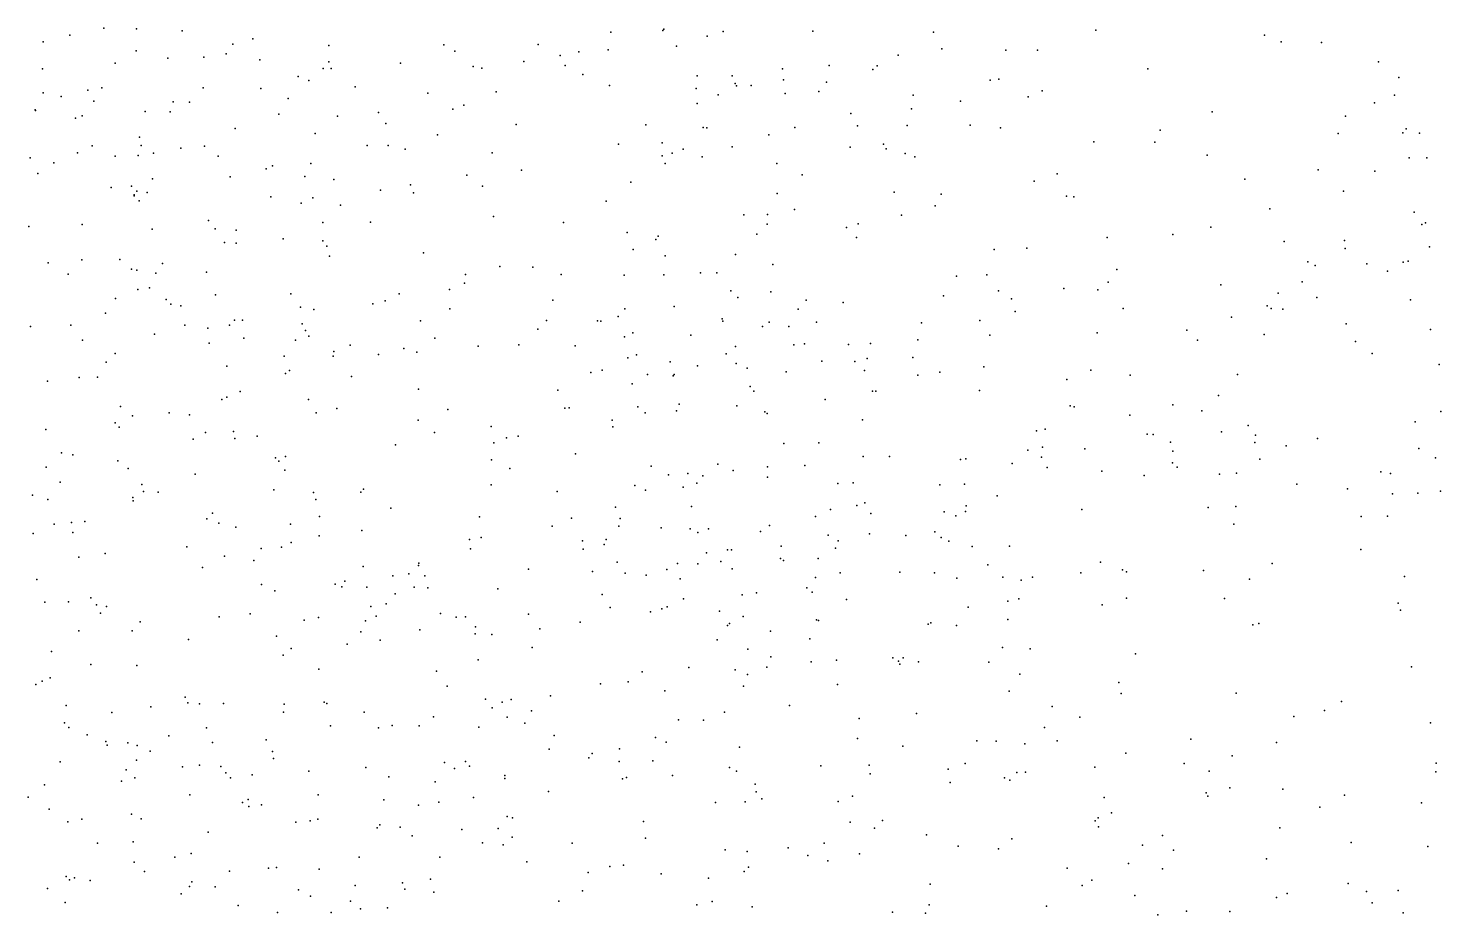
# Model space of a CAD drawing. Header units: metres. Extents: x -23.9 to 23.9, y -28.5 to 28.5.
# Drawn here: x 12.4 to 18.07, y -7.11 to -3.55 of the extents above; entities that cross this region are included whole.
import ezdxf

# ---------------------------------------------------------------- set-up
doc = ezdxf.new("R2010")
doc.units = ezdxf.units.M

msp = doc.modelspace()

# ---------------------------------------------------------------- linework, layer by layer
for p in [(12.706, -3.5489, 14.5201), (12.8373, -3.5515, 9.6199), (13.0202, -3.5589, -7.4165), (14.741, -3.5652, -3.5316), (14.9503, -3.5586, 11.3666), (14.954, -3.5529, 14.424), (15.1921, -3.5625, 14.9935), (15.5513, -3.5609, 13.3294), (16.0356, -3.5652, 17.4066), (16.6869, -3.5572, -7.6268), (12.4622, -3.6037, 0.0178), (12.5703, -3.5772, 15.0645), (13.2239, -3.6128, 18.3307), (13.3044, -3.5917, 10.4201), (13.6086, -3.6188, 12.1262), (14.0706, -3.6152, -5.0297), (14.4496, -3.6144, 13.9291), (15.0049, -3.6215, -15.4011), (15.1272, -3.581, 13.1323), (17.364, -3.5763, -12.6556), (17.431, -3.6039, -7.6866), (17.5926, -3.6058, -8.1225), (12.8359, -3.6393, 12.5227), (12.9637, -3.6685, 13.8267), (13.1075, -3.665, 14.3405), (13.1975, -3.6523, 9.9073), (13.3325, -3.6753, -0.2671), (13.6089, -3.6838, 15.4529), (14.1143, -3.6411, -12.2079), (14.3919, -3.6829, 11.8278), (14.5375, -3.6585, 13.4616), (14.6126, -3.6442, 12.5225), (14.7299, -3.636, 17.3402), (15.8938, -3.657, -15.6204), (16.0696, -3.6321, -11.9361), (16.3264, -3.6363, 16.4043), (16.4529, -3.6367, 14.7565), (17.8214, -3.6839, -6.8608), (12.4604, -3.7115, -2.2625), (12.7519, -3.6889, -5.9596), (13.5871, -3.7107, 13.5968), (13.6184, -3.7104, 18.1538), (13.8973, -3.6885, 11.8513), (14.1888, -3.7025, 4.2521), (14.2234, -3.7094, -6.7842), (14.5576, -3.6982, -4.9953), (14.6283, -3.7349, -6.3431), (15.0875, -3.7405, -2.3017), (15.2277, -3.7398, 9.475), (15.4294, -3.7124, 10.5071), (15.6167, -3.6989, 18.2248), (15.792, -3.7141, 15.5816), (15.8097, -3.6992, 16.2482), (16.8962, -3.7113, -12.6527), (12.6418, -3.7974, 18.0744), (12.6982, -3.7885, 10.8995), (13.1049, -3.7881, -11.6819), (13.3365, -3.7905, -13.0516), (13.4855, -3.7433, 18.939), (13.5283, -3.7593, 14.7887), (13.7154, -3.7842, -7.3777), (14.7354, -3.7792, 14.1972), (15.0833, -3.7907, 16.9691), (15.2404, -3.7714, -3.8944), (15.2456, -3.7798, -6.7184), (15.3038, -3.7784, 14.748), (15.4334, -3.7556, 14.1933), (15.6071, -3.765, 13.878), (16.2639, -3.7567, -7.6755), (16.2988, -3.7535, 10.6041), (17.904, -3.7465, -6.2663), (12.4632, -3.8086, 17.7295), (12.5355, -3.8225, -1.4015), (12.6662, -3.8417, 13.7715), (12.9844, -3.8445, 15.4762), (13.0496, -3.8459, -12.4931), (13.446, -3.8304, -10.6997), (14.0065, -3.8095, 12.5612), (14.2813, -3.8036, -12.8417), (15.0871, -3.8512, -5.5312), (15.1711, -3.8156, -6.0137), (15.4402, -3.8111, 15.1726), (15.5764, -3.8022, 9.7548), (15.9541, -3.817, 10.0672), (16.1442, -3.8412, 15.66), (16.4162, -3.8236, -5.6005), (16.4717, -3.8003, 15.8816), (17.8064, -3.8479, -4.1382), (17.8859, -3.8177, -11.4969), (12.4306, -3.877, -3.3664), (12.4322, -3.8794, 14.0196), (12.5921, -3.9097, 15.3995), (12.6197, -3.9007, 12.859), (12.8719, -3.8828, 0.097), (12.9723, -3.8841, -10.9247), (13.4082, -3.8933, 10.1328), (13.6439, -3.9018, -11.454), (13.808, -3.8877, 13.2285), (14.1065, -3.8735, -7.8366), (14.1515, -3.8578, 12.0531), (15.7036, -3.8905, 9.2059), (15.9478, -3.8721, -3.3411), (17.154, -3.885, -14.1465), (17.6899, -3.9023, -4.7787), (13.2338, -3.9515, -6.3437), (13.8378, -3.9317, -9.5909), (14.3607, -3.9355, 18.2414), (14.8813, -3.9372, 9.4581), (15.111, -3.9468, 18.1482), (15.1268, -3.9484, 13.4416), (15.4798, -3.9474, 11.082), (15.7305, -3.9402, 17.0672), (15.9302, -3.9397, -5.8193), (16.1835, -3.9377, 14.8922), (16.3048, -3.9485, 10.9729), (16.9463, -3.9575, -13.526), (17.9335, -3.9528, 9.6277), (12.6592, -4.0214, 18.5444), (12.8493, -3.9864, -0.7829), (12.8559, -4.019, 17.8435), (13.1109, -4.0228, -4.6369), (13.5547, -3.971, 17.8863), (13.7625, -4.0192, -14.0731), (13.8473, -4.0201, 12.1977), (14.0456, -3.9774, -14.6294), (14.7714, -4.0138, 17.9501), (14.9473, -4.009, 18.5664), (15.2283, -4.0246, -1.7911), (15.3756, -3.9763, 10.144), (15.8351, -4.0149, 17.9458), (16.6792, -4.0055, -15.5462), (16.9245, -4.0059, -7.6817), (17.6594, -3.9719, -10.4546), (17.9191, -3.969, 9.1393), (17.9862, -3.9707, -15.3684), (12.4102, -4.069, 10.5935), (12.6, -4.0492, 17.5237), (12.7517, -4.062, 13.4504), (12.8446, -4.0598, 14.1628), (12.9057, -4.0502, -7.5209), (13.0155, -4.0298, 19.0164), (13.1655, -4.0629, 13.5535), (13.915, -4.0339, 18.8813), (14.2648, -4.0486, 18.6338), (14.9473, -4.061, -7.179), (14.9875, -4.0498, -3.1094), (15.0313, -4.0348, 13.8283), (15.1079, -4.0646, -12.2262), (15.7015, -4.0258, 14.8827), (15.8458, -4.0325, 11.2299), (15.9229, -4.052, 17.4752), (15.9612, -4.0657, 9.5951), (17.1339, -4.0591, -3.6561), (17.9444, -4.0685, -5.6264), (18.0158, -4.0693, -5.1653), (12.4416, -4.1315, -3.7991), (12.5052, -4.0898, -0.3656), (13.3577, -4.1134, 19.1706), (13.3827, -4.1019, 15.3733), (13.5369, -4.0913, 14.4968), (14.3826, -4.1192, 17.872), (14.9593, -4.0924, -15.2596), (15.407, -4.0916, 8.9034), (15.509, -4.1374, -15.6018), (16.5318, -4.134, -14.8935), (17.5791, -4.117, -15.7192), (17.8071, -4.1225, -7.726), (12.7352, -4.1882, -8.6107), (12.8173, -4.1825, 15.5163), (12.9019, -4.1532, -6.96), (13.2131, -4.1451, -8.4706), (13.5126, -4.1446, -7.7502), (13.6295, -4.1558, 14.8358), (13.9376, -4.1779, -6.0613), (14.1637, -4.1392, -11.7862), (14.2258, -4.1833, -10.2089), (14.8212, -4.1667, 9.8386), (16.4406, -4.1631, 10.2674), (17.2857, -4.1549, 11.3848), (12.8276, -4.2215, 12.3433), (12.8279, -4.2179, 13.1247), (12.8391, -4.2029, 10.5493), (12.8477, -4.2412, -4.2116), (12.8806, -4.2088, -12.2523), (13.3759, -4.2259, 0.1777), (13.4979, -4.2514, -13.3108), (13.5444, -4.2297, 10.6457), (13.8161, -4.1987, 10.0381), (13.949, -4.209, 13.1041), (14.7218, -4.243, 9.3587), (15.4084, -4.2125, -7.7263), (15.8783, -4.2066, -2.3255), (16.0666, -4.2147, -7.5773), (16.5701, -4.2233, -4.0295), (16.5995, -4.2263, 11.7203), (17.6819, -4.2036, -0.7172), (13.6556, -4.2591, -10.8068), (14.2701, -4.3046, 18.8779), (15.2744, -4.2986, 17.7979), (15.3697, -4.2961, 11.0923), (15.4776, -4.2769, -12.5621), (15.9078, -4.2987, 9.0962), (16.043, -4.2615, -14.9193), (17.3851, -4.2737, -14.6398), (17.965, -4.2873, -8.1416), (12.4052, -4.3446, 17.3595), (12.6196, -4.3371, 10.3018), (12.8999, -4.3552, 18.9654), (13.1269, -4.3209, 15.4703), (13.1528, -4.3542, 0.6155), (13.2368, -4.3601, -3.5634), (13.5857, -4.3291, 13.3354), (13.777, -4.3269, 17.9296), (14.551, -4.3288, -2.2334), (15.3679, -4.3358, 17.4683), (15.6864, -4.349, 8.432), (15.734, -4.3338, -1.9032), (17.1493, -4.3475, -7.1702), (17.9952, -4.3371, -3.4769), (18.0107, -4.3306, 9.5002), (13.1907, -4.4089, -9.4887), (13.2374, -4.4119, -14.2526), (13.4256, -4.3946, -8.9227), (13.5845, -4.4022, -3.2403), (14.8067, -4.3693, -1.8151), (14.9216, -4.3965, 17.7463), (14.9305, -4.3831, -6.7349), (15.3268, -4.3758, 8.3268), (15.7268, -4.3886, -5.7699), (16.7333, -4.3893, -13.6649), (16.997, -4.3765, -14.9995), (17.4431, -4.405, -6.706), (17.6854, -4.401, -15.2503), (12.6174, -4.478, -3.4324), (12.7701, -4.4779, -12.8548), (13.6015, -4.4241, -12.7158), (13.6118, -4.4633, 12.1642), (13.9897, -4.4502, 12.6391), (14.8307, -4.4369, -12.7196), (14.959, -4.4624, 18.929), (15.2413, -4.4577, -13.0237), (16.2791, -4.4366, 11.4651), (16.4103, -4.4312, -4.9696), (17.6884, -4.4331, -0.2982), (18.0267, -4.4261, -8.8437), (12.4822, -4.4908, 15.1901), (12.8176, -4.5157, -15.6471), (12.839, -4.5201, 10.6754), (12.9153, -4.532, 12.9657), (12.9422, -4.4932, 9.5057), (13.1177, -4.5277, -14.8327), (14.296, -4.5052, 10.7513), (14.4286, -4.5086, -12.3894), (15.1005, -4.5313, 8.669), (15.166, -4.531, 10.1745), (15.3918, -4.4979, -14.8645), (16.7714, -4.5173, 1.5007), (17.5387, -4.4863, -3.3695), (17.5674, -4.5011, -3.8945), (17.7753, -4.4941, 12.3962), (17.8586, -4.5239, -2.9607), (17.921, -4.4884, -1.3954), (17.9404, -4.4843, -9.8163), (12.5631, -4.5356, 14.4581), (12.8892, -4.5915, 17.6802), (14.1534, -4.5723, 10.2729), (14.1583, -4.5372, 17.8245), (14.5421, -4.5371, 10.4764), (14.7942, -4.5396, 9.167), (14.9531, -4.5383, 13.9275), (16.1277, -4.5448, 10.0227), (16.2503, -4.5389, -14.5023), (16.737, -4.5688, -3.1622), (17.1888, -4.5794, -0.9033), (17.5152, -4.567, 11.6158), (12.7528, -4.6345, -2.5724), (12.8432, -4.5978, -13.5676), (12.9561, -4.6384, -8.8678), (13.1544, -4.619, -0.5015), (13.4566, -4.6145, 9.471), (13.8352, -4.6431, -2.7173), (13.8921, -4.6146, 18.0985), (14.0939, -4.598, -14.0338), (14.5082, -4.6399, -11.8756), (15.2228, -4.6027, 13.5445), (15.251, -4.6295, 18.0928), (15.3831, -4.6072, 14.2836), (15.5243, -4.6405, 12.6395), (16.0766, -4.623, 8.3613), (16.297, -4.6027, -4.2379), (16.3487, -4.6355, -12.7046), (16.5586, -4.5935, -5.5554), (16.695, -4.5987, 10.6937), (17.4189, -4.6128, 12.7227), (17.5747, -4.6298, 11.2642), (17.9497, -4.639, 0.0948), (12.7127, -4.6923, 9.705), (12.9749, -4.6572, -4.5224), (13.0148, -4.6632, 14.4448), (13.4951, -4.6685, -14.5768), (13.5489, -4.6785, -7.5017), (13.7858, -4.655, 12.8694), (14.0943, -4.6748, -14.4895), (14.7971, -4.6758, 15.0809), (14.9954, -4.6656, -8.3186), (15.4929, -4.6763, -6.2871), (15.6737, -4.6495, 13.9248), (16.3635, -4.6867, 10.4861), (16.7968, -4.6742, -5.0974), (17.375, -4.6629, -2.946), (17.3914, -4.6746, 11.9173), (17.4382, -4.6769, -1.3793), (12.4119, -4.7469, -14.9705), (12.5739, -4.7409, 10.1336), (13.0318, -4.7414, 15.1743), (13.1234, -4.7523, -13.1391), (13.2101, -4.7415, 12.5083), (13.231, -4.7206, -12.0394), (13.2629, -4.7208, 13.0121), (13.5018, -4.7351, -7.9795), (13.5156, -4.7617, -14.1156), (13.977, -4.7238, -10.41), (14.448, -4.7575, 15.0813), (14.4832, -4.7216, 15.4739), (14.6869, -4.723, -2.6851), (14.7012, -4.725, 10.2365), (14.7704, -4.7066, 10.7924), (15.1872, -4.7161, 11.1729), (15.1911, -4.7248, 12.6867), (15.3501, -4.746, 10.6763), (15.3766, -4.7284, 13.0263), (15.4559, -4.7458, 10.1482), (15.5658, -4.7286, -13.5451), (15.9881, -4.7316, 9.5577), (16.2216, -4.7225, 1.2371), (17.0525, -4.7615, 10.6681), (17.2324, -4.7085, 0.0497), (17.6917, -4.735, 12.9357), (18.0299, -4.7581, 12.8036), (12.6211, -4.8011, -12.5298), (12.91, -4.7776, 18.0986), (13.1288, -4.8132, -16.3765), (13.2684, -4.7925, -11.1592), (13.4758, -4.8012, 14.4081), (13.5294, -4.7849, 12.6562), (14.035, -4.7932, -10.9118), (14.7963, -4.7875, 9.4981), (14.8297, -4.7717, 17.7236), (15.0615, -4.7812, 14.469), (15.5176, -4.8161, -2.8373), (15.6942, -4.8181, -1.6495), (15.7827, -4.8139, -7.5753), (15.9736, -4.7995, 8.925), (16.262, -4.7807, -3.7881), (16.6928, -4.7723, -14.3609), (17.0958, -4.8005, 12.5221), (17.3625, -4.7783, 10.8353), (17.7295, -4.8068, -2.3243), (12.7514, -4.8541, 10.5091), (13.4294, -4.8657, -9.8069), (13.626, -4.8651, 15.3018), (13.6297, -4.8471, -15.1922), (13.695, -4.8217, 18.7702), (13.8084, -4.8588, 9.8547), (13.9109, -4.8351, -11.665), (13.9621, -4.8492, 18.3803), (14.2082, -4.8246, 9.9983), (14.3712, -4.8193, 17.7525), (14.5973, -4.8238, -8.1317), (14.8095, -4.8722, 15.816), (14.8445, -4.8594, 18.9234), (15.2041, -4.8557, -7.5002), (15.2408, -4.8267, 18.4647), (15.4754, -4.8194, -3.7706), (15.7702, -4.8741, 7.8193), (15.9526, -4.8706, -12.8332), (17.7968, -4.8552, 11.809), (12.7155, -4.8897, -0.5295), (13.1997, -4.9051, 10.7222), (13.4519, -4.9225, 18.3083), (14.6602, -4.9305, 11.5019), (14.7056, -4.9214, 14.301), (14.9787, -4.8882, -4.099), (15.089, -4.9036, -6.8706), (15.2434, -4.8949, 7.8314), (15.2876, -4.9134, 15.4718), (15.4445, -4.9279, 14.5306), (15.5872, -4.885, -3.3235), (15.7205, -4.8873, 10.3115), (15.7588, -4.9224, -5.9496), (16.0609, -4.9302, 8.0271), (16.2377, -4.9087, 11.3941), (16.6676, -4.9212, -4.68), (18.0659, -4.8985, -8.1187), (12.4796, -4.9659, 0.5493), (12.6078, -4.9509, -4.7171), (12.6806, -4.9501, 18.288), (13.4356, -4.9355, -16.8871), (13.7006, -4.9467, 10.8025), (14.8265, -4.9766, -8.6807), (14.8886, -4.9384, -11.9672), (14.991, -4.9443, 12.522), (14.9946, -4.9386, 9.7392), (15.3008, -4.987, 9.8842), (15.9726, -4.9416, 10.5715), (16.5714, -4.9594, 10.7853), (16.8246, -4.9413, 0.9954), (17.2559, -4.9394, -6.7025), (13.1793, -5.0395, -5.8725), (13.1997, -5.0296, 14.251), (13.2539, -5.0073, 9.5906), (13.5282, -5.039, -16.052), (13.9691, -4.9976, 15.0331), (14.5285, -5.0022, 14.742), (15.3153, -5.0064, 12.1152), (15.6006, -5.039, -8.4781), (15.7918, -5.0052, 11.7069), (15.8048, -5.0058, -2.1668), (16.2204, -5.0031, 8.4539), (17.1803, -5.0227, -1.0764), (12.7734, -5.0679, 10.1767), (12.9689, -5.0928, -3.7609), (13.0503, -5.1008, -9.3102), (13.5579, -5.0931, -7.0545), (13.6407, -5.0757, -12.394), (14.0871, -5.0795, -3.4125), (14.5561, -5.0744, 13.7755), (14.5744, -5.0726, -14.8111), (14.8487, -5.0684, 8.3403), (14.8792, -5.0931, 17.9903), (15.0039, -5.0851, 8.8915), (15.0149, -5.0575, -1.5699), (15.2473, -5.0649, 9.3209), (15.3589, -5.0888, 15.0469), (15.369, -5.0952, -9.5649), (16.584, -5.0649, 11.8489), (16.6005, -5.0693, -14.9437), (16.9968, -5.0604, 2.1412), (17.1128, -5.0845, -4.6512), (18.0717, -5.0875, 12.9977), (12.7519, -5.1327, 14.9997), (12.7683, -5.1501, -17.6784), (12.8208, -5.1046, 19.9966), (13.9684, -5.1224, 11.1755), (14.2603, -5.1477, -2.2928), (14.746, -5.1229, 10.0508), (14.7495, -5.1486, 11.9648), (15.7507, -5.1208, 12.0711), (16.8235, -5.1021, 2.9283), (17.2991, -5.144, 12.9926), (17.9693, -5.1286, 0.8547), (12.4735, -5.1593, -5.5088), (13.0651, -5.198, 9.9127), (13.1136, -5.1717, 19.7519), (13.2271, -5.1677, 20.1382), (13.2316, -5.1955, 15.5017), (13.3214, -5.1868, 10.4169), (14.0332, -5.1717, -7.102), (14.2708, -5.213, -10.7957), (14.3228, -5.1937, -12.9468), (14.3697, -5.1863, -11.5288), (15.5752, -5.2137, 7.7886), (16.4488, -5.1654, -2.9304), (16.4847, -5.1588, -0.0384), (16.8937, -5.1791, 0.3875), (16.9174, -5.1802, -13.1223), (16.9875, -5.2103, 12.2435), (17.1922, -5.1691, 11.7781), (17.3255, -5.2123, 11.1256), (17.3285, -5.1827, 1.5411), (17.5766, -5.1959, -9.49), (12.536, -5.2532, -3.2524), (12.5817, -5.2619, -8.9548), (13.4352, -5.2685, -13.8258), (13.8767, -5.2209, -12.7873), (14.5987, -5.2579, 18.3154), (15.4356, -5.2165, 15.4219), (15.7536, -5.2678, 14.355), (15.8587, -5.268, 11.2382), (16.415, -5.2431, -3.529), (16.4695, -5.2702, -7.0416), (16.4735, -5.2305, 11.1598), (16.6428, -5.237, -6.5883), (16.9965, -5.2471, -2.2084), (17.4514, -5.2249, -1.6813), (17.984, -5.2363, -6.668), (12.4753, -5.3104, 15.1332), (12.7626, -5.2849, -8.1843), (12.8039, -5.3158, 14.4879), (13.3949, -5.2734, -17.8027), (13.4091, -5.2864, -10.5638), (13.433, -5.3233, -3.5245), (14.2618, -5.2811, -15.1089), (14.336, -5.3164, 15.8385), (14.9024, -5.3072, -10.568), (15.1702, -5.2991, 14.7437), (15.2321, -5.3249, 7.899), (15.3701, -5.3099, 9.0605), (15.5199, -5.304, -2.4202), (16.1448, -5.2806, -13.0086), (16.166, -5.277, 12.9614), (16.3522, -5.2958, 2.6851), (16.4917, -5.3127, 3.4021), (16.7115, -5.3271, 11.6091), (16.9957, -5.2941, -5.9635), (17.0136, -5.3103, 12.611), (17.3456, -5.2785, 0.3814), (18.0501, -5.273, 9.0707), (12.5311, -5.3707, -6.8636), (12.8589, -5.3802, -18.4343), (13.0724, -5.3395, -4.5594), (14.2605, -5.382, -15.8343), (14.8367, -5.3846, 15.9805), (14.9718, -5.3412, 10.4756), (15.0499, -5.3365, -15.171), (15.0864, -5.3754, -2.8578), (15.1098, -5.3451, -9.9769), (15.3695, -5.3511, -3.8324), (15.652, -5.3765, -7.7817), (15.7134, -5.3737, -6.0959), (16.0608, -5.3824, 8.6877), (16.1597, -5.3787, 2.0936), (16.8819, -5.3448, -5.3786), (17.1844, -5.3394, 11.436), (17.2521, -5.3345, 2.8293), (17.4943, -5.3796, 11.7679), (17.8317, -5.3298, 11.7533), (17.8696, -5.3359, -8.976), (12.4201, -5.4236, 4.0855), (12.481, -5.4405, 20.405), (12.8223, -5.4327, -2.8222), (12.8661, -5.4093, -17.2728), (12.9242, -5.4116, -10.9166), (13.389, -5.4021, 19.6644), (13.5478, -5.412, -8.3566), (13.5576, -5.4405, -2.201), (13.7373, -5.4118, 10.885), (13.7487, -5.3989, -5.0606), (14.526, -5.409, -2.6952), (14.8795, -5.4035, 12.9271), (15.0307, -5.3919, -13.4237), (16.2914, -5.4267, -6.1516), (17.6976, -5.3986, -5.8354), (17.8782, -5.418, -5.0526), (17.9795, -5.415, 1.4435), (18.0703, -5.4076, 9.4074), (12.8244, -5.4463, -5.8763), (13.1421, -5.4953, 20.6106), (13.8584, -5.4749, -14.4723), (14.7591, -5.4719, -9.5528), (15.0653, -5.4682, 8.7071), (15.6225, -5.4809, -0.9294), (15.7277, -5.465, 13.4066), (15.761, -5.4537, 7.4349), (15.7844, -5.4973, 8.8779), (16.0788, -5.4898, 0.5803), (16.1649, -5.4887, 7.7458), (16.1665, -5.4668, 12.4919), (16.6308, -5.4805, -1.8966), (17.1382, -5.4723, 12.0643), (17.2495, -5.4686, -4.1677), (12.5069, -5.5396, 3.7697), (12.5759, -5.533, -16.8024), (12.6302, -5.529, -10.516), (13.1193, -5.519, 15.4446), (13.1678, -5.5363, -7.1047), (13.2366, -5.5513, -11.6501), (13.4551, -5.5403, 14.1913), (13.5718, -5.5087, 19.9905), (14.2144, -5.5109, 11.1737), (14.5055, -5.5472, 14.7016), (14.5832, -5.5161, -8.5968), (14.7736, -5.5473, -3.8501), (14.779, -5.5174, -14.5891), (14.9434, -5.555, -2.1039), (15.3774, -5.5454, 10.8559), (15.5625, -5.5084, -6.8677), (16.1257, -5.5066, -15.0595), (17.2419, -5.5397, -0.8455), (17.7526, -5.5089, -9.8308), (17.8577, -5.5079, 13.0614), (12.4231, -5.5777, -0.1736), (12.5824, -5.5733, 19.4722), (13.5703, -5.587, -1.688), (13.7416, -5.565, 10.5666), (14.1739, -5.6015, 10.0554), (14.2206, -5.5932, 15.6251), (14.6274, -5.6063, 11.0175), (14.7222, -5.6008, 14.133), (15.0594, -5.5585, 12.2506), (15.0899, -5.5726, -5.3755), (15.1331, -5.5582, 8.2734), (15.3411, -5.5687, 15.0047), (15.6135, -5.5833, 14.3168), (15.6537, -5.6066, -4.4421), (15.7788, -5.5792, 13.9016), (15.925, -5.5854, -11.6645), (16.0418, -5.5707, 1.4973), (16.0673, -5.5937, -6.9935), (16.0979, -5.6076, -4.6875), (12.7111, -5.6578, 15.4827), (13.04, -5.6307, -0.4384), (13.1899, -5.6677, -8.0691), (13.3372, -5.6377, -5.8223), (13.4194, -5.6316, 0.7051), (13.4577, -5.6138, 20.4384), (14.1783, -5.6391, -10.1302), (14.6302, -5.6406, -11.8571), (14.7136, -5.6213, 13.7843), (15.1244, -5.6547, -3.2419), (15.2088, -5.6423, 15.7416), (15.2254, -5.6431, 14.4408), (15.4241, -5.6279, -8.8274), (15.6427, -5.6366, -0.4605), (16.1916, -5.6296, -1.8812), (16.3405, -5.6285, -1.4201), (17.7505, -5.6421, -3.6547), (12.6053, -5.672, -11.4003), (13.1025, -5.7143, -1.9249), (13.3085, -5.6858, -12.7802), (13.7469, -5.7101, 19.168), (13.9686, -5.7056, -16.1363), (13.971, -5.6962, 14.9089), (14.4112, -5.72, -18.1995), (14.7667, -5.6921, 10.6203), (14.9664, -5.7213, 12.6694), (15.0082, -5.6982, 13.5403), (15.0905, -5.6993, 14.8177), (15.1828, -5.6894, -10.2778), (15.2275, -5.7189, -12.3848), (15.4213, -5.6782, 13.2928), (15.434, -5.6851, -13.5352), (15.5731, -5.6775, -4.9461), (16.2545, -5.7033, -13.2264), (16.7064, -5.6923, -14.7894), (16.794, -5.7236, -13.4114), (17.3953, -5.6976, 12.0463), (12.4376, -5.7616, 3.4887), (13.6348, -5.7806, 0.2296), (13.6739, -5.7684, 15.299), (13.8662, -5.7466, -16.6559), (13.9299, -5.7386, -11.6986), (13.9948, -5.7476, 10.3595), (14.6669, -5.7299, 11.5275), (14.799, -5.7363, -9.1442), (14.8823, -5.7451, 11.9215), (15.0192, -5.7597, 16.0194), (15.5621, -5.7534, -15.3225), (15.6614, -5.7352, 7.1227), (15.9013, -5.7327, -9.9552), (16.0404, -5.7358, 7.1379), (16.1293, -5.7564, -12.139), (16.3142, -5.7532, 1.8486), (16.3874, -5.765, -3.0532), (16.433, -5.7529, 7.7255), (16.6267, -5.7351, -3.51), (16.8106, -5.7316, 2.2858), (17.1201, -5.7259, 1.6349), (17.304, -5.7604, 0.2397), (17.9262, -5.7497, -9.3445), (12.6538, -5.8361, -5.0864), (13.3386, -5.7822, -2.886), (13.393, -5.8072, 19.4565), (13.6609, -5.7911, -18.6324), (13.7613, -5.7932, 14.4899), (13.876, -5.8188, -10.692), (13.952, -5.7932, -17.4226), (14.0072, -5.7956, -7.2798), (14.2879, -5.7988, 10.8841), (14.7068, -5.8224, -7.8305), (15.2676, -5.8229, -1.2144), (15.326, -5.8153, 13.6987), (15.528, -5.7947, 12.1984), (15.5495, -5.8128, 11.8576), (16.8099, -5.8362, 0.9706), (17.2032, -5.8388, -1.5391), (12.4695, -5.8534, -12.9822), (12.564, -5.8514, 14.5869), (12.6764, -5.8632, 0.8591), (12.7166, -5.8709, 20.6623), (13.7781, -5.8699, -3.2299), (13.839, -5.8593, 18.6937), (14.7389, -5.8742, 14.8816), (14.8997, -5.8922, -13.8566), (14.9457, -5.8791, -14.9016), (14.9668, -5.8721, 11.1598), (15.0325, -5.8391, 13.9476), (15.1766, -5.8892, 7.6279), (15.6864, -5.8416, 13.145), (16.1754, -5.8731, 3.3394), (16.3348, -5.8483, -13.8419), (16.3783, -5.8398, -2.3274), (16.7127, -5.8641, -11.6341), (17.9006, -5.8567, -4.2672), (17.9097, -5.8851, 12.6439), (12.6932, -5.8967, -8.0777), (12.8518, -5.932, 14.9485), (13.1687, -5.9121, -7.491), (13.293, -5.9002, 14.478), (13.5109, -5.9248, 18.6333), (13.5675, -5.915, -1.2924), (13.7558, -5.9278, -6.2141), (13.7987, -5.9088, 17.9011), (14.0571, -5.898, -2.4665), (14.1203, -5.9132, -5.4506), (14.1582, -5.9121, 18.9125), (14.1973, -5.9516, 19.2899), (14.4102, -5.9015, 15.1647), (14.6179, -5.933, -9.8829), (15.2089, -5.9472, 11.8057), (15.2171, -5.9392, -4.739), (15.2726, -5.9098, 8.0443), (15.5666, -5.9233, 11.5364), (15.5749, -5.9262, -11.8909), (16.0139, -5.9409, -14.8644), (16.0253, -5.9353, -9.3301), (16.1277, -5.947, 0.7157), (16.3345, -5.9226, 7.2427), (17.3172, -5.9439, 2.6182), (17.3417, -5.9385, 3.2869), (12.6063, -5.9685, -0.3456), (12.8202, -5.9674, -1.0239), (13.0458, -6.0026, 20.6616), (13.3991, -5.9893, -13.3933), (13.737, -5.972, 17.4652), (13.8153, -6.0061, -14.2231), (13.9748, -5.9637, -11.192), (14.197, -5.9797, 18.0741), (14.2638, -5.9831, 17.4294), (14.4555, -5.9598, 16.0299), (15.1675, -6.0045, -8.2206), (15.3818, -5.9693, -4.1926), (15.5393, -6.0001, 12.8786), (12.496, -6.051, 4.0225), (13.4264, -6.0655, 20.4158), (13.4586, -6.0387, -0.1412), (13.6823, -6.0211, -7.6939), (14.4248, -6.0349, -14.9262), (15.2909, -6.0415, -10.6437), (16.3129, -6.0344, 8.1779), (16.4238, -6.0398, -4.9347), (16.846, -6.0598, -3.8063), (12.6543, -6.1034, 19.4755), (12.8385, -6.1066, 15.2566), (13.5692, -6.1221, 18.061), (14.2091, -6.0842, -1.7595), (15.0542, -6.1158, -11.0806), (15.3676, -6.1142, 15.3088), (15.3832, -6.0722, -2.0782), (15.545, -6.0931, 15.7586), (15.6467, -6.0852, -12.6276), (15.8734, -6.0761, -1.4712), (15.8954, -6.0901, -5.3146), (15.9014, -6.1018, 7.0009), (15.9143, -6.0766, 8.3728), (15.9758, -6.0918, 0.2844), (16.2577, -6.0938, -4.1055), (17.9545, -6.113, 9.3771), (12.4581, -6.1704, 0.538), (12.4905, -6.1573, 20.3825), (14.0408, -6.1298, 19.641), (14.8101, -6.1721, -9.4732), (14.8664, -6.1328, -6.0819), (15.2405, -6.125, -8.9299), (15.2889, -6.1432, 16.2759), (16.3818, -6.1416, -1.4467), (16.7793, -6.1757, 1.3014), (12.4331, -6.1836, 19.7838), (13.0331, -6.2337, -10.2555), (14.0848, -6.1904, 18.3165), (14.4984, -6.229, 17.2505), (14.7001, -6.1802, 16.8311), (14.9572, -6.209, 15.0926), (15.2736, -6.1903, 7.3027), (15.6503, -6.1836, -14.5051), (16.3399, -6.2105, 3.6298), (16.7885, -6.2202, -6.8632), (17.2505, -6.2179, -6.959), (12.5551, -6.2682, 14.6746), (12.8945, -6.2725, -13.3381), (13.044, -6.2572, 10.1403), (13.09, -6.2614, 18.8034), (13.1862, -6.2601, -14.004), (13.43, -6.2622, 19.9399), (13.59, -6.2544, 0.8096), (13.6016, -6.2595, 10.4138), (14.238, -6.2423, -17.4891), (14.2642, -6.2771, 15.5713), (14.3043, -6.2546, 16.803), (14.3408, -6.2432, -11.1361), (14.4229, -6.2893, -5.9406), (15.4576, -6.2672, 8.2351), (16.5121, -6.272, -2.6992), (17.6049, -6.2881, -2.425), (17.6736, -6.2514, -2.8852), (12.5479, -6.3378, 7.5164), (12.7382, -6.2964, -2.0774), (13.4271, -6.2942, 9.7208), (13.7511, -6.294, -5.0295), (13.8635, -6.3482, 10.1911), (13.9712, -6.3488, -16.1828), (14.0293, -6.3128, -6.3089), (14.3254, -6.3151, 19.3845), (14.3963, -6.3385, -4.967), (15.0131, -6.3251, -13.0883), (15.113, -6.3263, -13.7966), (15.1969, -6.2949, -9.9419), (15.738, -6.3195, -9.743), (15.9672, -6.2993, -12.3127), (16.6227, -6.314, -1.8199), (17.4816, -6.3115, -7.7373), (18.0311, -6.3378, 9.9335), (12.5654, -6.3567, -10.2909), (12.6389, -6.386, 15.4005), (12.9677, -6.3892, 9.8355), (13.1181, -6.3575, 20.3559), (13.3572, -6.4054, 17.5406), (13.6159, -6.3496, -17.3845), (13.8088, -6.3571, 17.102), (14.2114, -6.3552, -10.2148), (14.5135, -6.3884, 16.3138), (14.9202, -6.3962, 17.3991), (15.7311, -6.4002, 7.0781), (16.4815, -6.3567, -0.4163), (17.0681, -6.4031, -4.1349), (12.7143, -6.4122, 7.9533), (12.72, -6.4275, -17.7322), (12.802, -6.4179, -16.5337), (12.8405, -6.4288, 1.1982), (12.8922, -6.4509, 7.6592), (13.143, -6.4158, 19.8322), (13.3838, -6.4526, 0.2854), (14.4935, -6.443, -12.775), (14.6661, -6.4602, -14.0438), (14.7757, -6.4421, -16.121), (14.9629, -6.4147, -11.7252), (15.2575, -6.435, -15.6742), (15.9126, -6.4307, -0.4145), (16.2094, -6.4091, -3.2362), (16.2871, -6.4106, 8.0968), (16.402, -6.421, 7.4923), (16.5323, -6.4096, -4.4315), (16.8083, -6.4593, 2.8418), (17.4126, -6.4164, -8.6884), (12.5308, -6.4939, -11.3769), (12.8368, -6.4876, -0.8654), (13.0213, -6.5134, -5.7361), (13.0899, -6.5074, -2.3478), (13.1761, -6.5126, -5.2794), (13.3867, -6.481, -1.276), (13.7578, -6.5162, 19.7804), (14.0737, -6.4969, -18.5861), (14.1576, -6.4921, 18.5967), (14.1732, -6.5112, -13.8323), (14.653, -6.4775, 15.1265), (14.7747, -6.4925, -10.2071), (14.9099, -6.4904, -17.452), (15.2179, -6.5164, 17.0039), (15.5844, -6.5093, 15.6065), (15.7779, -6.5068, -4.0073), (16.1637, -6.5, 7.2443), (16.6829, -6.5157, 4.3245), (17.0414, -6.5004, 9.8072), (17.2343, -6.4701, 1.6633), (18.0533, -6.4994, 0.5767), (12.7771, -6.5713, 7.2314), (12.7959, -6.5265, 10.2283), (12.8301, -6.5584, 9.1262), (13.1954, -6.5375, 9.1978), (13.2151, -6.5584, -3.0356), (13.3017, -6.5457, -10.8269), (13.5296, -6.532, 10.7232), (13.8503, -6.5543, 10.5554), (14.0361, -6.5737, -13.3781), (14.1142, -6.5211, 16.6324), (14.3159, -6.5491, -10.709), (14.3161, -6.561, 16.0562), (14.7876, -6.5626, -10.811), (14.8037, -6.5574, -13.4711), (14.9887, -6.5482, -18.3993), (15.2457, -6.5315, 16.3488), (15.7821, -6.5419, 8.3144), (16.0946, -6.5234, 4.075), (16.3215, -6.5576, 3.1666), (16.3428, -6.5669, -1.0232), (16.3708, -6.5368, -4.9606), (16.4052, -6.5349, -12.2092), (17.1423, -6.5315, -7.3795), (18.0522, -6.534, 1.7401), (12.4687, -6.5863, -17.2041), (13.0511, -6.6262, 19.0947), (13.5662, -6.6264, -16.3015), (14.4905, -6.6126, -17.1306), (15.3197, -6.5833, 7.76), (15.3237, -6.614, 15.2477), (15.7107, -6.6319, -11.2757), (16.1028, -6.5766, -14.946), (17.1299, -6.6178, 4.0872), (17.1372, -6.6321, 3.3741), (17.2247, -6.5979, -2.8822), (17.4374, -6.6039, 9.6351), (17.6848, -6.6272, -5.6908), (12.4029, -6.6357, 6.3314), (12.4863, -6.6836, 12.4068), (13.2624, -6.6577, 1.4998), (13.285, -6.645, 18.6184), (13.2876, -6.6729, -17.0246), (13.339, -6.6664, 8.49), (13.8306, -6.646, 0.5353), (13.9697, -6.6684, -2.8788), (14.051, -6.6555, 10.0441), (14.1893, -6.6372, 10.8691), (15.1604, -6.6577, 17.3408), (15.2803, -6.6544, -5.8152), (15.3474, -6.6419, -13.4134), (15.6532, -6.6535, -13.8234), (16.7206, -6.6365, 1.1049), (17.5859, -6.6756, 10.2854), (17.9944, -6.6582, -7.9728), (12.5616, -6.7348, 8.7805), (12.6186, -6.7234, 8.3155), (12.8177, -6.7038, 6.4394), (12.856, -6.723, 9.7182), (13.4762, -6.7361, 18.1285), (13.5343, -6.7301, 9.2241), (13.565, -6.7239, -18.8712), (14.3248, -6.7138, 11.3517), (14.3458, -6.7189, 15.5554), (14.8727, -6.7331, 17.6029), (15.7013, -6.7364, -17.8167), (15.8318, -6.73, 7.357), (16.6852, -6.7314, -8.2643), (16.6971, -6.7184, -2.1106), (16.7498, -6.6991, -1.3013), (13.1244, -6.7756, 7.7833), (13.803, -6.7595, 11.249), (13.8144, -6.7465, -5.1299), (13.8953, -6.7555, -14.3158), (13.9439, -6.7903, -2.0158), (14.1427, -6.765, -6.0811), (14.2886, -6.7615, -16.3116), (14.3456, -6.7968, 18.276), (14.8801, -6.8, -16.5376), (15.7989, -6.7606, -5.0978), (16.0079, -6.7864, -12.0435), (16.6976, -6.7547, -7.356), (16.9552, -6.7891, 10.4964), (17.4254, -6.7594, -6.1256), (12.6805, -6.8204, 6.9179), (12.8244, -6.815, 10.5023), (14.2263, -6.8192, 18.9765), (14.3091, -6.8265, 16.3512), (14.5855, -6.8201, 17.9819), (15.1992, -6.8477, -5.2269), (15.2884, -6.8541, 8.3004), (15.4524, -6.8387, -12.0476), (15.5968, -6.8199, -12.5285), (16.1351, -6.8326, -4.27), (16.2966, -6.8434, 7.5852), (16.3501, -6.8035, 8.2786), (16.8743, -6.8283, -0.6743), (16.9998, -6.8484, -8.9557), (17.7119, -6.8177, -6.9631), (18.0194, -6.8344, -2.0365), (12.8282, -6.897, -1.1263), (12.9913, -6.8772, 7.2369), (13.057, -6.8621, -13.7384), (13.7309, -6.8768, 19.5966), (14.0541, -6.8771, 19.4439), (14.4045, -6.8952, 10.5453), (14.7374, -6.9139, -0.3297), (14.7918, -6.9091, -5.5265), (15.532, -6.8703, -16.9715), (15.6113, -6.8913, -4.5995), (15.7384, -6.8626, 8.6106), (16.819, -6.9022, -4.3462), (17.3721, -6.8839, -5.3845), (12.555, -6.9539, -16.6003), (12.5685, -6.9676, 12.8629), (12.5879, -6.9597, -1.8189), (12.651, -6.9702, 12.0361), (12.8688, -6.9335, -18.2527), (13.2102, -6.9323, 10.7809), (13.3665, -6.9207, 18.8097), (13.3988, -6.9178, -1.9271), (13.5704, -6.9251, -6.1255), (14.0172, -6.9645, 11.6187), (14.6495, -6.9388, -12.3909), (14.9429, -6.9434, 15.3429), (15.1334, -6.9613, 0.3962), (15.2767, -6.9346, 17.1443), (15.2932, -6.9166, 15.5188), (16.5723, -6.9202, -2.8367), (16.6713, -6.9692, -11.2613), (16.9545, -6.9229, 9.3733), (12.4802, -7.0028, -9.9547), (13.0165, -7.0234, -10.9119), (13.0507, -6.9937, -10.3476), (13.0596, -6.9755, 6.6493), (13.1525, -6.9963, -2.5803), (13.4875, -7.008, 19.3279), (13.7146, -6.9905, 8.6573), (13.9055, -6.979, 18.2593), (13.9146, -7.0055, 0.8998), (14.0306, -7.0169, -18.6598), (14.6273, -7.0121, 15.8525), (16.0222, -6.9852, -3.4718), (16.633, -6.9898, 10.3224), (17.4548, -7.0219, -2.5037), (17.7, -6.9827, 9.5231), (17.7741, -7.0145, 10.3276), (17.9006, -7.0102, 1.9789), (12.5515, -7.0592, -11.2173), (13.2449, -7.0702, -13.3403), (13.5358, -7.0328, -5.5066), (13.6963, -7.0526, 9.2236), (13.7369, -7.0839, 19.0907), (13.8451, -7.08, 17.3307), (14.5321, -7.0538, 0.0606), (15.0864, -7.0686, 17.4281), (15.148, -7.0549, 7.9838), (15.3077, -7.0755, 11.3399), (16.0182, -7.0684, 4.0416), (16.4897, -7.0738, -14.8756), (16.8444, -7.031, 3.1137), (17.4125, -7.0384, 1.8522), (17.7961, -7.0602, -9.2202), (13.4028, -7.0988, 1.6226), (13.6192, -7.0991, 17.6052), (15.8713, -7.0972, 7.307), (16.0035, -7.1018, 3.4817), (16.9357, -7.1078, 4.2667), (17.0515, -7.0937, -12.4857), (17.2257, -7.0942, 3.6111), (17.9203, -7.0999, -6.3556)]:
    msp.add_point(p)

doc.saveas('drawing.dxf')
